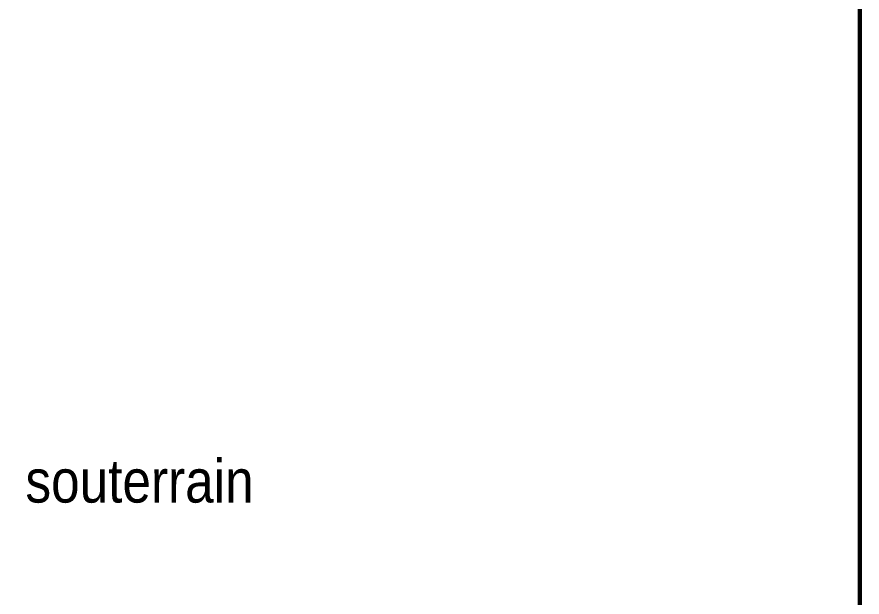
# Model space of a CAD drawing. Header units: millimetres. Extents: x 11 to 989, y -291 to -4.
# Drawn here: x 891.1 to 988.9, y -214.5 to -147.4 of the extents above; entities that cross this region are included whole.
import ezdxf
from ezdxf.enums import TextEntityAlignment as Align

# ---------------------------------------------------------------- set-up
doc = ezdxf.new("R2010")
doc.units = ezdxf.units.MM
doc.layers.add('CARTOUCHE', color=7, linetype='CONTINUOUS')
doc.styles.add('CARTOUCHE', font='ARIAL.TTF', dxfattribs={"width": 0.85})
doc.styles.add('ROMANS', font='romans')

# ---------------------------------------------------------------- blocks, each defined once
blk = doc.blocks.new('ORES A3')
at = {"layer": 'CARTOUCHE', "const_width": 0.5}
blk.add_lwpolyline([(0, 0), (-200, 0), (-200, 287), (0, 287), (0, 0)], close=True, dxfattribs=at)
at = {"layer": 'CARTOUCHE', "color": 7, "linetype": 'Continuous', "width": 0.85}
for tag, height, style, p in [('COM', 10, 'CARTOUCHE', (-100, 190.1481465590236)), ('LOC', 8, 'CARTOUCHE', (-100, 175.7947995897491)), ('RUE(1)', 3, 'ROMANS', (-100, 163.0245393707651)), ('RUE(2)', 3, 'ROMANS', (-100, 152.9288520732047)), ('RES', 5, 'CARTOUCHE', (-100.0000000000002, 87.35724911236355))]:
    blk.add_attdef(tag, text='', height=height, dxfattribs=dict(at, style=style)).set_placement(p, align=Align.CENTER)
at = {"layer": 'CARTOUCHE', "color": 7, "linetype": 'Continuous', "style": 'ROMANS'}
blk.add_attdef('OBJ1', text='', height=1.5, dxfattribs=at).set_placement((-100, 81.26095388885346), align=Align.CENTER)
at = {"layer": 'CARTOUCHE', "color": 7, "linetype": 'Continuous', "style": 'ROMANS', "width": 0.5}
for tag, p in [('MD1', (-192.5, 65.99505616468377)), ('MD1-2', (-166.3165725322044, 65.99505616468377)), ('MD2', (-192.5, 60.99505616468377)), ('MD2-2', (-166.3165725322044, 60.99505616468377)), ('MD3', (-192.5, 55.99505616468377)), ('MD3-2', (-166.3165725322044, 55.99505616468377)), ('MD4', (-192.5, 50.99505616468377)), ('MD4-2', (-166.3165725322044, 50.99505616468377)), ('MD5', (-192.5, 45.99505616468377)), ('MD5-2', (-166.3165725322044, 45.99505616468377))]:
    blk.add_attdef(tag, p, '', height=3, dxfattribs=at)
for tag, p in [('MD1-3', (-25.84908913445406, 67.49505616468377)), ('MD2-3', (-25.84908913445406, 62.49505616468377)), ('MD3-3', (-25.84908913445406, 57.49505616468377)), ('MD4-3', (-25.84908913445406, 52.49505616468377)), ('MD5-3', (-25.84908913445406, 47.49505616468377))]:
    blk.add_attdef(tag, text='', height=3, dxfattribs=at).set_placement(p, align=Align.MIDDLE_CENTER)
at = {"layer": 'CARTOUCHE', "color": 7, "linetype": 'Continuous', "style": 'ROMANS'}
for tag, p in [('ECH', (-157.5004577968805, 35.19505616468373)), ('DAT', (-157.5004577968805, 28.59505616468374)), ('DES', (-157.5004577968805, 21.99505616468377))]:
    blk.add_attdef(tag, p, '', height=3, dxfattribs=at)
at = {"layer": 'CARTOUCHE', "color": 7, "linetype": 'Continuous', "style": 'CARTOUCHE', "width": 0.8}
blk.add_attdef('NUM', text='', height=10, dxfattribs=at).set_placement((-52.5, 29.99505616468377), align=Align.MIDDLE)

msp = doc.modelspace()

# ---------------------------------------------------------------- block references
at = {"layer": 'CARTOUCHE'}
ref = msp.add_blockref('ORES A3', (988.6700049791476, -290.8992501639834), dxfattribs=at)
ref.add_attrib('RES', 'Réseau gaz souterrain', dxfattribs={"color": 7, "linetype": 'Continuous', "height": 5, "style": 'CARTOUCHE', "width": 0.85}).set_placement((888.6700049791474, -203.5420010516199), align=Align.CENTER)

doc.saveas('drawing.dxf')
